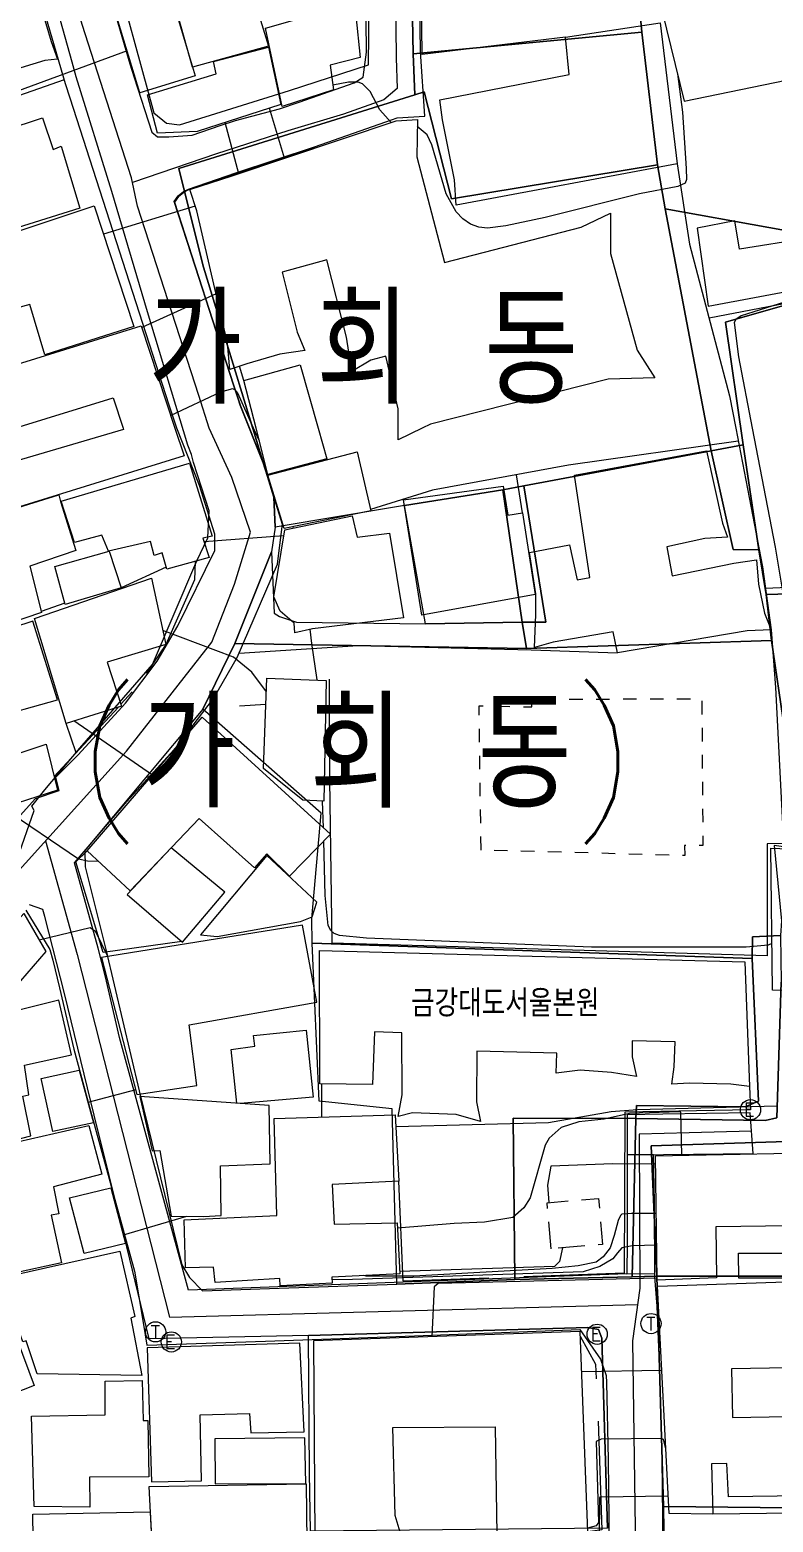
# Model space of a CAD drawing. Header units: feet. Extents: x 197796 to 199821, y 552499 to 555392.
# Drawn here: x 198569.9 to 198625.1, y 553612.5 to 553723.2 of the extents above; entities that cross this region are included whole.
import ezdxf

# ---------------------------------------------------------------- set-up
doc = ezdxf.new("R2010")
doc.units = ezdxf.units.FT
doc.header["$MEASUREMENT"] = 0
doc.linetypes.add('AAA006', pattern=[2, 1, -1])
doc.linetypes.add('ANYANG3', pattern=[3, 2, -1])
for name, color, linetype in [('AAA001', 7, 'CONTINUOUS'), ('AAA004', 7, 'ANYANG3'), ('AAA006', 7, 'AAA006'), ('AAA008', 7, 'CONTINUOUS'), ('AAC001', 7, 'CONTINUOUS'), ('AD002', 7, 'CONTINUOUS'), ('AD0022', 1, 'CONTINUOUS'), ('AE150', 7, 'CONTINUOUS'), ('AZ0202', 7, 'CONTINUOUS'), ('AZ0203', 7, 'CONTINUOUS'), ('AZ080', 1, 'CONTINUOUS'), ('CAA001', 7, 'CONTINUOUS'), ('CAA002', 30, 'CONTINUOUS'), ('wipco_지적', 20, 'CONTINUOUS'), ('ZC002', 7, 'CONTINUOUS'), ('ZC251', 7, 'CONTINUOUS'), ('ZC252', 7, 'CONTINUOUS')]:
    doc.layers.add(name, color=color, linetype=linetype)
doc.styles.add('GHS', font='ROMANS', dxfattribs={"bigfont": 'NGSW.shx'})
doc.styles.add('NGSW', font='ROMANS.shx', dxfattribs={"bigfont": 'NGSW.shx'})

# ---------------------------------------------------------------- blocks, each defined once
blk = doc.blocks.new('AZ0202')
at = {"layer": 'AZ0202'}
blk.add_circle((0, 0), 0.75, dxfattribs=at)
at = {"layer": 'AZ0202', "style": 'GHS'}
blk.add_text('E', height=1, dxfattribs=at).set_placement((-0.5, -0.48))
blk = doc.blocks.new('AZ0203')
at = {"layer": 'AZ0203'}
blk.add_circle((0, 0), 0.75, dxfattribs=at)
at = {"layer": 'AZ0203', "style": 'GHS'}
blk.add_text('T', height=1, dxfattribs=at).set_placement((-0.36, -0.52))

msp = doc.modelspace()

# ---------------------------------------------------------------- linework, layer by layer
at = {"layer": 'AAA001', "color": 255, "flags": 128}
for points in [[(198585.19, 553730.82), (198593.49, 553732.95), (198594.48, 553729.72), (198594.83, 553724.32), (198594.14, 553724.26), (198594.48, 553721.14), (198592.24, 553720.58), (198592.5, 553718.74), (198588.67, 553717.5), (198587.43, 553723.31), (198591.01, 553724.34), (198590.34, 553726.57), (198586.72, 553725.76)], [(198615.55, 553730.03), (198618.52, 553717.91), (198638.83, 553722.07), (198636.05, 553733.54), (198630.32, 553732.26), (198631.19, 553727.88), (198624.18, 553726.69), (198624.3, 553725.43), (198622.19, 553725.09), (198621.69, 553728.24), (198628.57, 553729.55), (198627.8, 553732.65)], [(198552.32, 553727.06), (198567.52, 553731.39), (198568.78, 553732.13), (198568.99, 553730.93), (198571.53, 553722.34), (198572.01, 553721.03), (198571.06, 553720.92), (198565.94, 553719.35), (198564.48, 553718.39), (198564.29, 553719.65), (198563.68, 553721.34), (198558.45, 553719.78), (198559.42, 553716.65), (198555.89, 553715.54)], [(198578.11, 553718.52), (198575.67, 553726.61), (198575.27, 553728), (198577.37, 553728.47), (198585.15, 553730.72), (198586.46, 553725.89), (198580.88, 553724.24), (198582.21, 553719.78)], [(198580.95, 553724.2), (198586.48, 553725.87), (198587.66, 553721.98), (198582.02, 553720.43)], [(198601.6, 553710.18), (198601.47, 553712.07), (198600.59, 553716.51), (198600.39, 553718.01), (198609.98, 553719.89), (198609.72, 553722.65), (198616.73, 553723.72), (198618.01, 553713.24)], [(198579.43, 553715.53), (198578.67, 553718.38), (198583.78, 553719.93), (198583.57, 553720.84), (198587.66, 553721.9), (198588.59, 553717.65), (198582.36, 553715.64)], [(198559.29, 553705.45), (198557.15, 553712.14), (198570.88, 553716.67), (198571.67, 553714.31), (198572.26, 553714.55), (198573.65, 553709.97)], [(198597.29, 553693.64), (198597.3, 553695.06), (198596.38, 553698.98), (198595.27, 553698.68), (198593.84, 553697.83), (198593.45, 553700.39), (198592, 553706.14), (198588.68, 553705.22), (198589.79, 553700.75), (198590.36, 553699.4), (198588.51, 553699.12), (198586.05, 553698.4), (198584.78, 553698), (198584.63, 553699.94), (198582.35, 553709.76), (198581.83, 553711.34), (198584.97, 553712.36), (198597.15, 553716.44), (198598.72, 553716.54), (198598.67, 553713.77), (198600.72, 553705.93), (198610.87, 553708.54), (198613.04, 553709.58), (198613.04, 553706.61), (198615.04, 553699.43), (198616.35, 553697.37), (198612.87, 553697.27), (198599.7, 553693.94), (198599.08, 553693.64), (198597.28, 553692.76)], [(198561.53, 553696.31), (198558.85, 553704.87), (198574.71, 553710.13), (198577.66, 553701.18), (198571.06, 553699.07), (198569.94, 553702.82), (198564.79, 553701.4), (198565.74, 553697.76)], [(198628.38, 553704.21), (198627.6, 553707.71), (198622.63, 553706.93), (198622.28, 553709.03), (198619.49, 553708.48), (198620.29, 553702.69)], [(198562.26, 553693.64), (198561.51, 553696.07), (198578.21, 553701.24), (198580.72, 553693.64), (198581.4, 553691.58), (198564.59, 553686.38), (198563.5, 553689.6)], [(198586.74, 553693.64), (198585.84, 553697.17), (198590.01, 553698.33), (198591.35, 553693.64), (198591.99, 553691.36), (198587.61, 553690.21)], [(198576.88, 553693.64), (198576.91, 553693.53), (198568.06, 553690.95), (198567.55, 553693.25), (198568.82, 553693.64), (198576.12, 553695.89)], [(198588.83, 553686.18), (198587.62, 553690.15), (198594.24, 553691.88), (198595.26, 553687.49)], [(198610.01, 553684.99), (198610.57, 553682.39), (198611.52, 553682.56), (198610.39, 553690.16), (198620.19, 553691.95), (198621.37, 553686.58), (198621.74, 553685.54), (198620.06, 553685.46), (198617.23, 553684.82), (198617.63, 553682.69), (198622.2, 553683.62), (198623.9, 553683.86), (198624.05, 553682.06), (198624.48, 553679.9), (198624.99, 553678.66), (198623.19, 553678.59), (198613.58, 553676.97), (198613.24, 553678.53), (198608.8, 553677.75), (198607.42, 553677.36), (198607.51, 553679.8), (198607.5, 553681.35), (198607.05, 553684.4)], [(198580.11, 553683.17), (198579.77, 553684.39), (198579.17, 553684.19), (198578.91, 553685.23), (198575.78, 553684.5), (198575.28, 553685.7), (198573.26, 553685.14), (198572.27, 553688.22), (198581.81, 553691.04), (198583.48, 553685.61), (198582.78, 553685.47), (198583.27, 553684.05)], [(198599.04, 553679.75), (198597.69, 553688.33), (198605.09, 553689.34), (198605.43, 553687.19), (198606.51, 553687.36), (198607.47, 553681.29)], [(198567, 553678.68), (198564.59, 553686.37), (198572.09, 553688.7), (198572.21, 553688.2), (198573.35, 553684.55), (198569.95, 553683.39), (198570.8, 553679.96)], [(198597.69, 553679.55), (198590.94, 553678.75), (198589.61, 553678.46), (198589.58, 553679.16), (198588.53, 553680.05), (198588.06, 553681.11), (198588.87, 553686.08), (198593.88, 553687.14), (198594.24, 553685.54), (198596.64, 553685.84)], [(198572.57, 553680.55), (198571.81, 553683.38), (198575.83, 553684.51), (198576.72, 553681.79)], [(198572.63, 553671.73), (198570.29, 553679.52), (198578.98, 553682.5), (198580.03, 553677.58), (198575.68, 553676.28), (198576.76, 553673)], [(198560.33, 553676.1), (198562.95, 553667.58), (198567.5, 553669.06), (198566.86, 553672.05), (198572, 553673.47), (198570.18, 553679.31)], [(198561.43, 553661.77), (198557.36, 553675.09), (198560.19, 553675.98), (198562.88, 553667.43), (198571.15, 553670.19), (198572, 553666.78), (198566.76, 553665.08), (198567.31, 553663.39), (198565.74, 553663.16), (198561.96, 553662)], [(198587.28, 553668.37), (198587.55, 553675.09), (198591.95, 553674.92), (198591.77, 553665.97), (198590.2, 553666.02)], [(198574.2, 553662.28), (198582.75, 553672.19), (198592.26, 553663.52), (198589.22, 553660.39), (198587.53, 553662.06), (198586.62, 553661.02), (198582.52, 553664.68), (198577.4, 553659.31)], [(198584.41, 553659.2), (198580.44, 553662.49), (198577.18, 553659.03), (198581.29, 553655.5)], [(198587.53, 553661.92), (198582.62, 553656.04), (198583.86, 553655.92), (198590.05, 553657.02), (198590.91, 553657.37), (198591.26, 553658.46)], [(198632.92, 553651.88), (198625.08, 553651.93), (198624.96, 553662.48), (198632.91, 553662.18), (198632.88, 553658.1), (198629.25, 553658.1), (198629.22, 553656), (198632.94, 553655.79)], [(198558.85, 553645.71), (198569.49, 553657.63), (198571.14, 553654.81), (198566.88, 553649.9), (198564.14, 553649.26), (198564.57, 553646.98), (198563.28, 553645.46), (198563.57, 553644.88), (198560.6, 553643.47)], [(198582.34, 553644.86), (198581.78, 553649.37), (198591.25, 553651.04), (198590.19, 553656.75), (198575.26, 553654.35), (198577.9, 553644.18)], [(198566.46, 553640.2), (198570.03, 553641.12), (198569.43, 553644.06), (198569.86, 553644.17), (198569.56, 553646.37), (198573.03, 553647.13), (198572.11, 553651.18), (198564.28, 553649.23)], [(198584.89, 553647.52), (198586.65, 553647.77), (198586.55, 553648.57), (198590.47, 553648.96), (198590.98, 553644), (198585.56, 553643.53), (198585.32, 553643.55)], [(198570.79, 553645.37), (198573.61, 553645.99), (198574.66, 553642.09), (198571.65, 553641.44)], [(198584.16, 553635.22), (198584.1, 553638.89), (198587.79, 553639.05), (198587.71, 553643.37), (198578.1, 553644.05), (198579.02, 553640.02), (198579.59, 553640.03), (198580.44, 553635.16), (198582.83, 553635.13)], [(198575.29, 553638.28), (198571.7, 553637.34), (198572.11, 553635.34), (198571.54, 553635.23), (198572.29, 553631.69), (198568.65, 553630.92), (198567.98, 553634.42), (198566.85, 553638.66), (198566.5, 553640.12), (198574.33, 553641.9)], [(198583.7, 553630.23), (198583.59, 553631.37), (198581.5, 553631.32), (198581.39, 553634.9), (198588.27, 553635.2), (198588.09, 553642.42), (198597.07, 553642.67), (198597.34, 553637.75), (198592.39, 553637.52), (198592.54, 553634.57), (198597.21, 553634.67), (198597.41, 553630.88), (198592.37, 553630.63), (198592.38, 553630.18), (198588.52, 553630), (198588.5, 553630.54)], [(198616.52, 553630.42), (198616.38, 553639.65), (198631.46, 553639.93), (198631.63, 553630.72), (198626.74, 553630.54), (198626.41, 553634.44), (198620.87, 553634.37), (198620.92, 553630.58)], [(198572.89, 553636.52), (198575.95, 553637.27), (198577.04, 553633.13), (198573.99, 553632.38)], [(198576.63, 553632.56), (198577.74, 553627.72), (198577.45, 553627.59), (198578.27, 553623.33), (198570.49, 553623.46), (198569.67, 553625.9), (198569.42, 553625.84), (198568.79, 553627.65), (198569.03, 553627.74), (198568.47, 553630.74)], [(198622.59, 553630.56), (198622.56, 553632.41), (198626.43, 553632.42), (198626.46, 553630.57)], [(198617.41, 553613.1), (198616.53, 553629.98), (198630.45, 553630.43), (198630.5, 553623.99), (198622.04, 553623.84), (198622.1, 553620.22), (198626.19, 553620.29), (198626.16, 553622.05), (198630.74, 553622.11), (198630.87, 553614.46), (198621.8, 553614.33), (198621.68, 553616.82), (198620.56, 553616.78), (198620.65, 553613.05)], [(198597.5, 553611.46), (198597.07, 553612.95), (198596.89, 553619.49), (198604.48, 553619.54), (198604.61, 553611.55), (198611.36, 553611.75), (198610.79, 553626.61), (198591.01, 553625.9), (198591.1, 553611.3), (198595.82, 553611.53)], [(198560.77, 553618.86), (198559.31, 553622.97), (198563.77, 553624.63), (198563.9, 553624.27), (198569.01, 553625.98), (198570.26, 553622.6)], [(198578.97, 553615.45), (198582.68, 553615.52), (198582.58, 553620.41), (198586.24, 553620.51), (198586.34, 553619.08), (198590.3, 553619.17), (198590, 553625.75), (198578.66, 553625.38)], [(198570.26, 553613.61), (198570.06, 553620.31), (198575.54, 553620.42), (198575.53, 553622.92), (198578.29, 553622.96), (198578.36, 553619.99), (198578.7, 553620), (198578.79, 553615.82), (198574.38, 553615.79), (198574.41, 553613.57)], [(198583.68, 553618.65), (198583.7, 553615.29), (198590.44, 553615.32), (198590.37, 553618.72)], [(198585.66, 553602.49), (198584.59, 553604.08), (198579, 553605.19), (198579.22, 553606.88), (198578.8, 553615.11), (198590.46, 553615.3), (198590.52, 553610.99), (198583.66, 553610.82), (198583.72, 553607.59), (198590.47, 553607.59), (198590.62, 553602.58), (198589.14, 553602.75), (198586.28, 553602.57)], [(198573.31, 553607.95), (198572.62, 553609.47), (198570.21, 553609.55), (198570.16, 553613.06), (198578.89, 553613.23), (198579.16, 553608.05), (198574.1, 553607.98)]]:
    msp.add_lwpolyline(points, close=True, dxfattribs=at)
at = {"layer": 'AAA004', "color": 255, "flags": 128}
msp.add_lwpolyline([(198608.64, 553632.74), (198608.35, 553636.16), (198612.17, 553636.48), (198612.45, 553633.06)], close=True, dxfattribs=at)
at = {"layer": 'AAA006', "color": 255, "flags": 128}
msp.add_lwpolyline([(198603.44, 553662.33), (198603.3, 553673.04), (198607.22, 553672.95), (198607.2, 553673.53), (198619.83, 553673.55), (198619.91, 553662.66), (198618.55, 553662.67), (198618.56, 553661.92)], close=True, dxfattribs=at)
at = {"layer": 'AAA008', "color": 255, "flags": 128}
msp.add_lwpolyline([(198623.38, 553644.78), (198621.99, 553644.96), (198618.88, 553645.04), (198617.61, 553644.96), (198617.79, 553646.24), (198617.84, 553648.09), (198614.67, 553648.18), (198614.65, 553646.98), (198614.97, 553645.52), (198613.13, 553645.83), (198610.8, 553645.99), (198609.03, 553645.78), (198609.06, 553647.26), (198603.14, 553647.4), (198603.1, 553643.64), (198603.41, 553642.18), (198601.59, 553642.7), (198598.36, 553642.82), (198597.28, 553642.56), (198597.58, 553644.16), (198597.57, 553648.77), (198595.54, 553648.84), (198595.38, 553644.94), (198591.47, 553644.99), (198591.44, 553654.88), (198623.02, 553654.03)], close=True, dxfattribs=at)
at = {"layer": 'AAC001', "color": 255, "flags": 128}
for points in [[(198609.72, 553722.65), (198599.06, 553721.36), (198598.91, 553733.3)], [(198572.5, 553719.49), (198556.65, 553713.94), (198555.89, 553715.54)], [(198588.71, 553686.49), (198587.28, 553691.02), (198585.58, 553695.29), (198585.07, 553696.84), (198580.69, 553710.4), (198580.97, 553710.82), (198581.38, 553711.14), (198581.74, 553711.34), (198585.26, 553712.53), (198591.09, 553714.47)], [(198618.01, 553713.24), (198618.92, 553707.29), (198621.89, 553696.04), (198622.35, 553693.63)], [(198642.12, 553701.75), (198638.11, 553702.56), (198633.24, 553702.43), (198632.75, 553704.1), (198627.2, 553703.11), (198620.37, 553701.81)], [(198585.84, 553697.17), (198585.51, 553698.23)], [(198622.54, 553692.67), (198609.93, 553690.88), (198599.84, 553689.04), (198595.23, 553687.61)], [(198622.35, 553693.63), (198624.33, 553683.34), (198624.99, 553678.66)], [(198606.51, 553687.36), (198606.07, 553690.17)], [(198580.07, 553683.31), (198576.72, 553681.79)], [(198582.21, 553683.75), (198582.18, 553682.38), (198580.03, 553677.58)], [(198633.75, 553682.15), (198624.55, 553681.75)], [(198572.54, 553680.65), (198570.78, 553680.03)], [(198624.99, 553678.66), (198625.31, 553674.39), (198625.89, 553662.82), (198624.68, 553662.79), (198624.69, 553654.49), (198592.38, 553655.43), (198592.22, 553667.57), (198592.2, 553675.01)], [(198580.03, 553677.58), (198578.58, 553675.44)], [(198585.48, 553676.95), (198594.32, 553677.51), (198607.15, 553677.19), (198613.58, 553676.97)], [(198577.55, 553674.07), (198576.71, 553673.15)], [(198576.5, 553672.92), (198571.75, 553667.78)], [(198585.52, 553673.02), (198587.47, 553673.15)], [(198573.38, 553669.54), (198572.63, 553671.73)], [(198581.24, 553655.54), (198575.4, 553654.73), (198573.35, 553661.45), (198574.2, 553662.28)], [(198591.62, 553642.52), (198591.62, 553644.99)], [(198623.38, 553644.78), (198623.44, 553643.06), (198614.12, 553642.87), (198614.07, 553630.94), (198606.62, 553630.67)], [(198604.03, 553630.55), (198597.66, 553630.33), (198597.34, 553637.75)], [(198610.8, 553626.27), (198611.94, 553624.18), (198611.99, 553623.09)], [(198612.13, 553619.95), (198612.4, 553611.89), (198611.36, 553611.75)], [(198643.62, 553553.55), (198642.33, 553555.09), (198639.78, 553559.57), (198638.06, 553563.62), (198634.41, 553573.34), (198631.56, 553579.74), (198632.26, 553579.69), (198631.11, 553584.86), (198630.41, 553591.73), (198630.6, 553593.03), (198630.79, 553604.67), (198630.62, 553613.17), (198620.65, 553613.05)]]:
    msp.add_lwpolyline(points, dxfattribs=at)
at = {"layer": 'AD002', "color": 255, "flags": 128}
for points in [[(198583.93, 553774.73), (198586.15, 553767.57), (198587.78, 553762.44), (198590.78, 553752.41), (198593.35, 553743.93), (198594.39, 553740.35), (198596.42, 553735.23), (198596.84, 553733.51), (198597.09, 553725.68), (198597.14, 553721.12), (198597.21, 553718.85), (198596.22, 553717.99), (198593.24, 553716.93), (198589.09, 553715.69), (198583.81, 553713.99), (198577.57, 553711.87)], [(198583.27, 553693.64), (198582.49, 553696.06), (198577.94, 553710.12), (198577.5, 553712.21), (198573.82, 553723.6), (198568.8, 553740.51), (198564.84, 553754.21), (198560.77, 553768.12)], [(198565.97, 553657.33), (198577.12, 553669.66), (198583.45, 553677.75), (198585.15, 553682.05), (198586.32, 553685.92), (198584.95, 553689.98), (198583.27, 553693.64)], [(198571.11, 553663.02), (198573.47, 553654.58), (198576.48, 553642.73), (198580.31, 553627.66), (198594.9, 553628.06), (198615.06, 553628.62)], [(198623.53, 553641.46), (198618.88, 553641.34), (198615.17, 553641.24), (198615.22, 553629.82), (198614.69, 553625.92), (198614.94, 553608.52), (198615.17, 553596.33), (198614.91, 553589.94), (198614.7, 553589.49), (198614.2, 553589.13), (198610.86, 553587.8), (198610.32, 553587.48), (198609.79, 553586.94), (198607.03, 553583.68), (198598.42, 553577.15), (198594.31, 553574.03), (198584.11, 553566.82), (198583.24, 553567.01), (198579.62, 553575.23)]]:
    msp.add_lwpolyline(points, dxfattribs=at)
at = {"layer": 'AD0022', "color": 255, "flags": 128}
for points in [[(198567.33, 553754.94), (198577.37, 553720.67), (198577.69, 553719.66), (198579.01, 553715.59), (198579.42, 553715.25), (198580.27, 553715.26), (198581.99, 553715.38), (198584.07, 553716.09), (198585.21, 553716.47), (198588.49, 553717.34), (198589.95, 553717.83), (198594.01, 553719.25), (198594.68, 553719.68), (198594.94, 553721.53), (198594.86, 553728.56)], [(198567.64, 553663.16), (198570.37, 553666.16), (198572.12, 553666.75), (198571.87, 553667.75), (198573.54, 553669.4), (198577.05, 553673.24), (198579.4, 553676.34), (198580.92, 553678.97), (198583.69, 553684.57), (198583.69, 553685.78), (198582.55, 553689.38), (198580.86, 553693.64), (198580.3, 553695.35), (198572.94, 553718.12), (198572.59, 553719.19), (198562.54, 553753.53)], [(198616.95, 553610.62), (198616.88, 553617.16), (198616.75, 553622.94), (198616.52, 553628.48), (198616.35, 553630.67), (198616.31, 553636.23), (198616.24, 553639.71), (198616.98, 553639.73), (198623.65, 553639.82), (198623.43, 553642.82), (198616.93, 553642.73), (198614.3, 553642.67), (198614.3, 553638.89), (198614.29, 553633.23), (198614.26, 553630.89), (198581.73, 553629.67), (198577.83, 553643.89), (198576.6, 553648.41), (198575.56, 553652.92), (198575.03, 553655.06), (198573.26, 553661.39), (198577.14, 553665.93), (198580.89, 553670.03), (198583.57, 553673.57), (198585.33, 553676.61), (198588.34, 553683.55), (198588.69, 553686.54), (198587.26, 553691.07), (198585.56, 553695.34), (198585.06, 553696.89), (198580.67, 553710.45), (198580.95, 553710.87), (198581.36, 553711.19), (198581.73, 553711.38), (198585.25, 553712.58), (198591.08, 553714.51), (198596.38, 553716.37), (198597.21, 553716.66), (198599.27, 553716.78), (198598.94, 553721.58), (198598.86, 553728.63)], [(198569.64, 553657.88), (198571.43, 553654.96), (198571.65, 553654.17), (198572.15, 553652.11), (198573.21, 553647.56), (198574.45, 553642.97), (198577.71, 553631.08), (198578.36, 553627.26), (198578.64, 553625.58), (198587.45, 553625.88), (198598.49, 553626.29), (198610.78, 553626.76), (198612.32, 553624.56), (198612.73, 553623.35), (198612.76, 553622.82), (198612.88, 553617.09), (198612.95, 553610.56)]]:
    msp.add_lwpolyline(points, dxfattribs=at)
at = {"layer": 'AE150', "color": 255, "flags": 128}
msp.add_lwpolyline([(198616.34, 553630.9), (198616.31, 553636.23), (198616.24, 553639.71), (198614.3, 553639.71), (198614.3, 553638.89), (198614.29, 553633.23), (198614.26, 553630.89)], close=True, dxfattribs=at)
at = {"layer": 'AZ080', "color": 255, "flags": 128}
for points in [[(198591.09, 553714.47), (198585.26, 553712.53), (198581.74, 553711.34), (198581.38, 553711.14), (198580.97, 553710.82), (198580.69, 553710.4), (198585.07, 553696.84), (198585.58, 553695.29), (198587.28, 553691.02), (198588.71, 553686.49)], [(198581.24, 553655.54), (198575.4, 553654.73), (198573.35, 553661.45), (198574.2, 553662.28)], [(198623.38, 553644.78), (198623.44, 553643.06), (198614.12, 553642.87), (198614.07, 553630.94), (198606.62, 553630.67)], [(198604.03, 553630.55), (198597.66, 553630.33), (198597.34, 553637.75)]]:
    msp.add_lwpolyline(points, dxfattribs=at)
at = {"layer": 'CAA001', "color": 255, "flags": 128}
for points, elevation in [([(198642.39, 553736.16), (198642.46, 553731.73), (198643.32, 553725.33), (198643.52, 553721.8), (198643.31, 553718.43), (198643.01, 553716.87), (198642.11, 553714.38), (198641.19, 553712.91), (198639.71, 553711.03), (198638.34, 553709.8), (198635.78, 553707.77), (198632.04, 553705.04), (198630.51, 553704.41), (198622.74, 553701.96), (198622.36, 553701.71), (198622.24, 553701.47), (198622.55, 553698.94), (198623.57, 553693.63), (198625.27, 553684.8), (198625.82, 553681.54), (198626.04, 553679.5), (198626.18, 553677.52), (198626.33, 553670.63), (198626.36, 553662.43)], 60), ([(198596.76, 553716.31), (198595.94, 553717.26), (198595.2, 553718.62), (198594.63, 553719.19), (198594.31, 553719.31), (198593.59, 553719.32), (198592.45, 553719.09)], 65), ([(198618.03, 553719.92), (198618.39, 553717.08), (198618.68, 553712.9), (198618.69, 553712.09), (198618.59, 553711.82), (198618.04, 553711.57), (198615.21, 553711.02), (198608.2, 553709.27), (198605.27, 553708.65), (198603.92, 553708.48), (198603.27, 553708.56), (198602.65, 553708.78), (198602.09, 553709.16), (198601.6, 553709.68), (198600.86, 553711.02), (198599.79, 553714.67), (198599.44, 553715.41), (198598.71, 553716.01)], 65), ([(198586.99, 553692.67), (198586.54, 553693.64), (198585.38, 553696.23), (198585.2, 553696.49), (198585, 553696.56), (198584.11, 553696.3), (198580.41, 553694.58)], 60), ([(198589.51, 553686.22), (198589.49, 553686.31)], 60), ([(198591.27, 553674.95), (198590.88, 553677.65), (198590.76, 553678.71)], 60), ([(198591.74, 553663.99), (198591.68, 553665.97)], 60), ([(198625.04, 553655.4), (198624.76, 553655.28), (198623.12, 553655.13), (198611.64, 553655.12), (198594.93, 553655.78), (198592.94, 553656), (198592.53, 553656.13), (198592.29, 553656.35), (198592.1, 553656.73), (198591.88, 553658.97), (198591.76, 553663.01)], 60), ([(198575.73, 553654.43), (198574.84, 553656.27), (198574.43, 553656.57), (198570.65, 553655.65)], 55), ([(198616.39, 553639.02), (198613.23, 553639.04), (198608.62, 553638.87), (198608.37, 553637.47), (198608.47, 553636.17)], 55), ([(198609.5, 553632.81), (198609.27, 553631.81), (198608.9, 553631.43), (198597.4, 553631.05)], 55), ([(198617.16, 553617.91), (198616.99, 553618.6), (198616.85, 553618.67), (198612.37, 553618.62), (198611.99, 553618.43), (198612.16, 553612.43), (198611.98, 553612.18), (198611.35, 553612.02)], 50)]:
    msp.add_lwpolyline(points, dxfattribs=dict(at, elevation=elevation))
at = {"layer": 'CAA002', "color": 255, "flags": 128}
for points, elevation in [([(198577.17, 553721.63), (198556.23, 553713.95)], 63), ([(198588.86, 553713.66), (198587.74, 553717.38)], 64), ([(198585.45, 553712.52), (198584.44, 553716.31)], 63), ([(198582.23, 553710.12), (198575.41, 553708.02)], 62), ([(198583.78, 553703.6), (198578.26, 553701.1)], 61), ([(198588.8, 553685.64), (198582.88, 553685.19)], 59), ([(198587.51, 553674.06), (198586.43, 553675.54), (198585.06, 553676.65), (198579.81, 553678.61)], 58), ([(198579.04, 553667.89), (198573.22, 553671.91)], 57), ([(198575.06, 553661.48), (198574.22, 553661.51), (198573.56, 553661.65), (198567.94, 553665.46)], 56), ([(198577.81, 553644.53), (198574.26, 553643.59)], 54), ([(198625.39, 553643.33), (198615.06, 553643.06), (198613.1, 553642.9), (198608.46, 553642.08), (198597.12, 553641.78)], 57), ([(198618.35, 553639.69), (198618.28, 553642.87), (198618.16, 553642.91), (198614.46, 553642.77), (198612.59, 553642.36), (198610.7, 553642.17), (198609.4, 553641.73), (198608.49, 553640.94), (198608.2, 553640.43), (198607.1, 553636.52), (198606.62, 553635.79), (198605.8, 553635.06), (198603.7, 553634.71), (198601.44, 553634.63), (198597.23, 553634.27)], 56), ([(198581.57, 553635.15), (198576.87, 553633.76)], 53), ([(198616.48, 553633.01), (198614.66, 553632.96), (198613.9, 553632.81), (198613.56, 553632.43), (198613.23, 553632), (198612.27, 553631.42), (198611.02, 553631.04), (198593.9, 553630.47), (198592.37, 553630.44)], 53), ([(198616.52, 553630.57), (198600.27, 553630.17), (198599.96, 553629.92), (198599.8, 553626.22)], 52), ([(198616.86, 553623.72), (198610.91, 553623.61)], 51)]:
    msp.add_lwpolyline(points, dxfattribs=dict(at, elevation=elevation))
at = {"layer": 'CAA002', "color": 255}
for points, elevation in [([(198616.44, 553635.37), (198614.62, 553635.37), (198613.9, 553635.31), (198613.8, 553635.21), (198613.61, 553634.83), (198613.32, 553633.72), (198613.03, 553632.81), (198612.51, 553632.14), (198611.98, 553631.76), (198610.64, 553631.47), (198608.72, 553631.28), (198598.46, 553630.7), (198594.91, 553630.7), (198594.74, 553630.75)], 54), ([(198617.34, 553614.39), (198612.32, 553614.31), (198612.25, 553614.3), (198612.23, 553614.26), (198612.21, 553611.06)], 49)]:
    msp.add_lwpolyline(points, dxfattribs=dict(at, elevation=elevation))
at = {"layer": 'wipco_지적', "color": 20}
for points in [[(198574.84, 553770.91), (198571.06, 553769.99), (198565.3, 553768.6), (198565.16, 553768.18), (198565.13, 553767.78), (198568.73, 553754.66), (198571.06, 553746.23), (198572.26, 553741.87), (198575.92, 553728.89), (198579.15, 553717.03), (198580.09, 553716.27), (198581.05, 553716.15), (198589.22, 553718.7), (198595.09, 553720.61), (198595.24, 553734.11), (198592.52, 553743.1), (198591.52, 553746.83), (198587.87, 553759.97), (198583.94, 553773.26), (198574.84, 553770.91)], [(198620.71, 553744.65), (198626.69, 553740.5), (198627.37, 553739.9), (198638.29, 553734.49), (198639.5, 553736.19), (198641.76, 553733.54), (198646.55, 553727.34), (198648.97, 553723.46), (198650.14, 553723.13), (198645.83, 553704.73), (198641.16, 553705.58), (198640.2, 553705.76), (198617.12, 553709.92), (198616.55, 553713.17), (198615.38, 553723.03), (198614.65, 553730.53), (198614.66, 553731.65), (198620.03, 553743.1), (198620.71, 553744.65)], [(198614.41, 553741.58), (198614.5, 553731.67), (198614.66, 553731.65), (198614.65, 553730.53), (198615.38, 553723.03), (198598.4, 553721.41), (198598.1, 553737.42), (198614.41, 553741.58)], [(198598.4, 553721.41), (198615.38, 553723.03), (198616.55, 553713.17), (198601.24, 553710.65), (198599.21, 553718.59), (198598.52, 553718.37), (198598.4, 553721.41)], [(198616.55, 553713.17), (198617.12, 553709.92), (198620.52, 553691.95), (198606.61, 553689.35), (198605.06, 553689.06), (198597.75, 553687.89), (198588.17, 553686.29), (198588.07, 553688.51), (198582.83, 553705.58), (198582.79, 553705.76), (198581, 553712.91), (198598.52, 553718.37), (198599.21, 553718.59), (198601.24, 553710.65), (198616.55, 553713.17)], [(198617.12, 553709.92), (198640.2, 553705.76), (198641.16, 553705.58), (198640.19, 553701.22), (198637.6, 553701.64), (198637.33, 553704.06), (198632.21, 553704.15), (198631.5, 553706.38), (198628.14, 553706.48), (198628.41, 553703.46), (198621.6, 553701.51), (198622.91, 553692.4), (198620.52, 553691.95), (198617.12, 553709.92)], [(198649.37, 553699.52), (198646.53, 553681.92), (198644.05, 553681.74), (198634.02, 553681.56), (198624.61, 553681.3), (198624.06, 553684.61), (198622.91, 553692.4), (198621.6, 553701.51), (198628.41, 553703.46), (198628.14, 553706.48), (198631.5, 553706.38), (198632.21, 553704.15), (198637.33, 553704.06), (198637.6, 553701.64), (198640.19, 553701.22), (198649.37, 553699.52)], [(198606.61, 553689.35), (198620.52, 553691.95), (198622.16, 553684.64), (198624.06, 553684.61), (198624.61, 553681.3), (198625.01, 553677.88), (198606.82, 553677.28), (198606.49, 553679.24), (198608.24, 553679.24), (198606.61, 553689.35)], [(198622.91, 553692.4), (198624.06, 553684.61), (198622.16, 553684.64), (198620.52, 553691.95), (198622.91, 553692.4)], [(198605.06, 553689.06), (198606.61, 553689.35), (198608.24, 553679.24), (198606.49, 553679.24), (198605.06, 553689.06)], [(198597.75, 553687.89), (198605.06, 553689.06), (198606.49, 553679.24), (198599.32, 553679.12), (198597.75, 553687.89)], [(198599.32, 553679.12), (198606.49, 553679.24), (198606.82, 553677.28), (198585.16, 553677.66), (198587.88, 553684.46), (198588.08, 553679.92), (198588.49, 553679.67), (198589.74, 553679.24), (198599.32, 553679.12)], [(198624.61, 553681.3), (198634.02, 553681.56), (198633.95, 553667.4), (198634.68, 553666.72), (198633.36, 553665.64), (198632.33, 553665.72), (198631.99, 553671.93), (198625.98, 553671.3), (198625.01, 553677.88), (198624.61, 553681.3)], [(198606.82, 553677.28), (198625.01, 553677.88), (198625.98, 553671.3), (198627.17, 553662.44), (198626.58, 553662.46), (198625.21, 553662.66), (198625.74, 553657.08), (198625.68, 553655.99), (198623.6, 553655.89), (198623.58, 553654.28), (198590.91, 553655.42), (198590.88, 553657.24), (198591.58, 553665.06), (198582.78, 553672.79), (198585.16, 553677.66), (198606.82, 553677.28)], [(198623.58, 553654.28), (198624.05, 553643.69), (198623.05, 553643.28), (198614.98, 553643.38), (198614.92, 553642.42), (198605.83, 553642.44), (198605.95, 553630.47), (198597.18, 553630.11), (198596.85, 553643.13), (198591.43, 553643.69), (198590.91, 553655.42), (198623.58, 553654.28)], [(198623.58, 553654.28), (198623.6, 553655.89), (198625.68, 553655.99), (198625.73, 553652.53), (198625.4, 553642.46), (198624.54, 553642.27), (198614.92, 553642.42), (198614.98, 553643.38), (198623.05, 553643.28), (198624.05, 553643.69), (198623.58, 553654.28)], [(198625.73, 553652.53), (198626.84, 553652.43), (198626.91, 553640.73), (198616.08, 553640.38), (198616.48, 553630.72), (198614.66, 553630.66), (198614.92, 553642.42), (198624.54, 553642.27), (198625.4, 553642.46), (198625.73, 553652.53)], [(198614.92, 553642.42), (198614.66, 553630.66), (198605.95, 553630.47), (198605.83, 553642.44), (198614.92, 553642.42)], [(198631.53, 553641.02), (198631.47, 553630.71), (198616.48, 553630.72), (198616.08, 553640.38), (198626.91, 553640.73), (198631.53, 553641.02)], [(198631.47, 553630.71), (198631.43, 553623.63), (198631.34, 553613.46), (198616.98, 553613.61), (198616.48, 553630.72), (198631.47, 553630.71)], [(198590.62, 553626.31), (198611.38, 553626.91), (198612.16, 553626.75), (198612.42, 553626.11), (198612.83, 553612.02), (198590.79, 553611.78), (198590.71, 553616.11), (198590.62, 553626.31)], [(198631.34, 553613.46), (198631.22, 553593.73), (198630.49, 553593.03), (198632.69, 553578.75), (198624.73, 553584.32), (198617.31, 553589.97), (198616.98, 553613.61), (198631.34, 553613.46)]]:
    msp.add_lwpolyline(points, close=True, dxfattribs=at)
for points in [[(198598.1, 553737.42), (198598.4, 553721.41), (198598.52, 553718.37), (198581, 553712.91), (198582.79, 553705.76), (198582.83, 553705.58), (198588.07, 553688.51), (198588.17, 553686.29), (198587.88, 553684.46), (198585.16, 553677.66), (198582.78, 553672.79), (198574.02, 553662.29), (198574.05, 553661.09), (198575.59, 553654.94), (198578.07, 553644.46), (198581.24, 553631.54), (198581.79, 553630.6), (198582.77, 553629.63), (198588.46, 553629.82), (198597.18, 553630.11), (198605.95, 553630.47), (198614.66, 553630.66), (198616.48, 553630.72), (198616.98, 553613.61), (198617.31, 553589.97)], [(198569.01, 553661.65), (198570.26, 553665.27), (198570.1, 553665.58), (198571.06, 553666.79), (198573.65, 553669.9), (198579.04, 553676.1), (198582.35, 553683.79), (198583.16, 553685.5), (198583.27, 553687.51), (198582.09, 553691.09), (198581.94, 553691.69), (198581.68, 553692.38), (198578.68, 553702.26), (198576.03, 553711.19), (198573.39, 553719.71), (198573.1, 553720.79), (198571.06, 553728.07)], [(198612.83, 553612.02), (198612.42, 553626.11), (198612.16, 553626.75), (198611.38, 553626.91), (198590.62, 553626.31), (198578.81, 553626.05), (198576.94, 553633.71), (198574.73, 553642.66), (198572.53, 553651.69), (198571.06, 553657.41), (198570.92, 553657.92), (198569.93, 553658.27)]]:
    msp.add_lwpolyline(points, dxfattribs=at)

# ---------------------------------------------------------------- block references
at = {"layer": 'AZ0202', "color": 255}
for p in [(198623.44, 553643.06), (198580.45, 553625.83), (198612.06, 553626.4)]:
    msp.add_blockref('AZ0202', p, dxfattribs=at)
at = {"layer": 'AZ0203', "color": 255}
for p in [(198579.28, 553626.58), (198616.06, 553627.19)]:
    msp.add_blockref('AZ0203', p, dxfattribs=at)

# ---------------------------------------------------------------- texts
at = {"layer": 'ZC002', "style": 'NGSW'}
msp.add_text('금강대도서울본원', height=2, dxfattribs=at).set_placement((198598.25, 553649.96))
at = {"layer": 'ZC251', "style": 'NGSW'}
msp.add_text('가 회 동', height=8, dxfattribs=at).set_placement((198578.72, 553695.43))
at = {"layer": 'ZC252', "style": 'NGSW'}
msp.add_text('(가 회 동)', height=8, dxfattribs=at).set_placement((198573.43, 553665.46))

doc.saveas('drawing.dxf')
